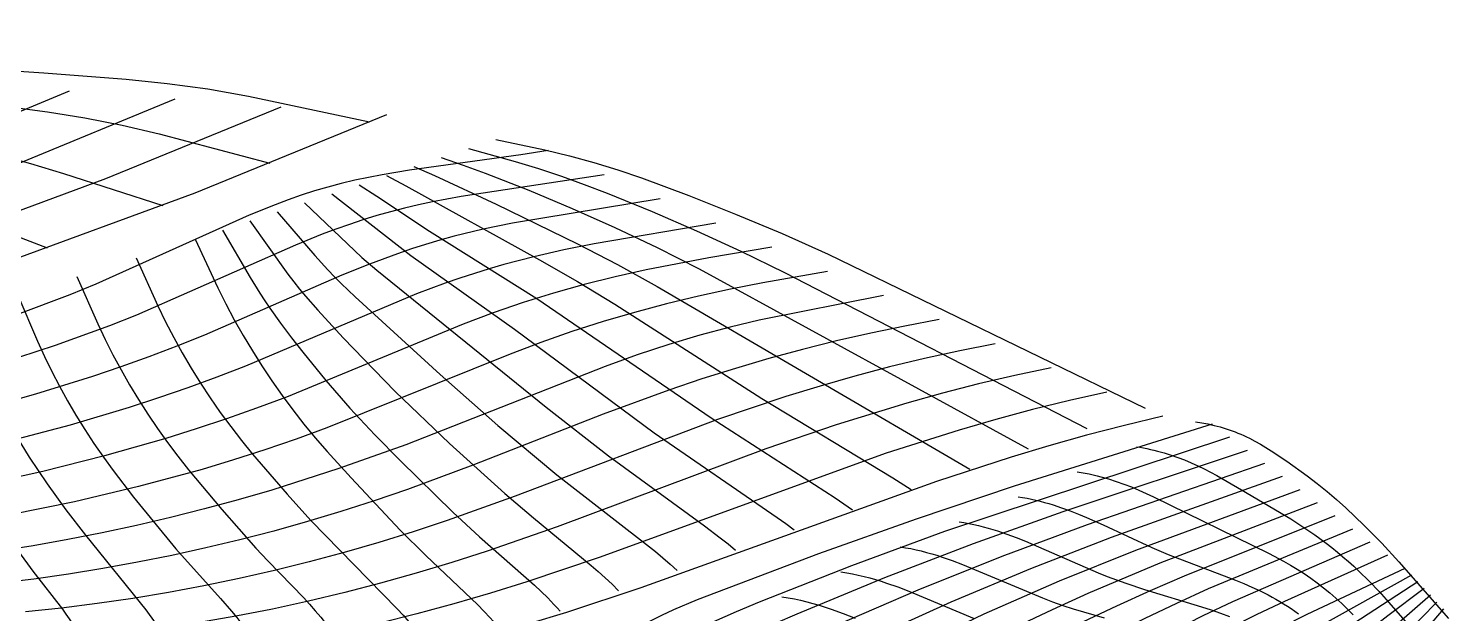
# Model space of a CAD drawing. Header units: metres. Extents: x 575 to 2055, y 2433 to 3193.
# Drawn here: x 886.3 to 1275.7, y 2770.4 to 2930.9 of the extents above; entities that cross this region are included whole.
import ezdxf

# ---------------------------------------------------------------- set-up
doc = ezdxf.new("R2010")
doc.units = ezdxf.units.M
doc.layers.add('控制网', color=18, linetype='Continuous', true_color=0x000000)
doc.layers.add('控制网$中线', color=15, linetype='Continuous', true_color=0xbf3f3f)

msp = doc.modelspace()

# ---------------------------------------------------------------- linework, layer by layer
at = {"layer": '控制网'}
for points in [[(659.93, 2929.38), (675.82, 2922.91), (679.84, 2921.39), (683.88, 2919.97), (687.95, 2918.66), (690, 2918.06), (692.06, 2917.5), (694.13, 2916.98), (696.21, 2916.5), (700.4, 2915.66), (704.61, 2914.94), (708.85, 2914.32), (717.38, 2913.34), (743.03, 2910.86), (751.53, 2909.83), (759.99, 2908.57), (768.41, 2907.02), (810.25, 2897.68), (818.59, 2895.72), (826.89, 2893.62), (835.14, 2891.3), (843.33, 2888.78), (851.46, 2886.06), (891.45, 2870.66)], [(661.8, 2929.88), (684.46, 2922.45), (689.05, 2921.15), (693.66, 2919.98), (695.98, 2919.45), (698.3, 2918.96), (700.64, 2918.52), (702.98, 2918.13), (707.68, 2917.45), (712.41, 2916.93), (717.15, 2916.52), (726.68, 2915.97), (764.83, 2914.61), (774.32, 2913.89), (783.79, 2912.86), (812.08, 2908.6), (849.7, 2902.39), (859.06, 2900.58), (868.38, 2898.58), (877.65, 2896.36), (886.85, 2893.87), (895.96, 2891.1), (923.19, 2882.35)], [(663.66, 2930.38), (688.87, 2923.51), (693.96, 2922.33), (699.07, 2921.28), (701.63, 2920.82), (704.2, 2920.4), (706.78, 2920.03), (709.36, 2919.71), (714.54, 2919.2), (719.74, 2918.84), (724.95, 2918.61), (735.41, 2918.46), (777.23, 2919.09), (787.65, 2918.9), (798.07, 2918.37), (808.48, 2917.56), (870.78, 2910.77), (891.5, 2908.02), (901.8, 2906.33), (906.93, 2905.37), (912.04, 2904.31), (922.2, 2901.92), (952.5, 2893.93)], [(665.53, 2930.88), (693.11, 2924.55), (698.66, 2923.48), (704.23, 2922.56), (709.82, 2921.8), (715.43, 2921.24), (721.06, 2920.87), (726.7, 2920.65), (732.35, 2920.58), (738.01, 2920.63), (743.68, 2920.78), (788.89, 2923.23), (800.18, 2923.55), (811.48, 2923.53), (822.79, 2923.2), (890.51, 2918.71), (913.07, 2916.93), (924.32, 2915.77), (929.92, 2915.06), (935.52, 2914.26), (941.09, 2913.34), (946.65, 2912.32), (979.83, 2905.22)], [(897.49, 2913.63), (858.56, 2897.48)], [(955.48, 2909.31), (907.47, 2889.64), (858.82, 2871.62)], [(926.48, 2911.47), (883.02, 2893.56)], [(984.47, 2907.16), (931.93, 2885.72), (878.67, 2866.1)], [(1028.85, 2897.37), (1021.3, 2896.19), (990.83, 2892.04), (983.27, 2890.76), (979.51, 2890.03), (975.78, 2889.23), (972.07, 2888.34), (968.39, 2887.36), (964.74, 2886.29), (961.11, 2885.12), (957.52, 2883.86), (953.94, 2882.53), (946.85, 2879.68), (904.78, 2860.74), (897.67, 2857.85), (883.33, 2852.43)], [(1006.93, 2897.95), (1019.77, 2894.38), (1026.13, 2892.42), (1032.46, 2890.32), (1038.72, 2888.07), (1044.95, 2885.69), (1057.29, 2880.66), (1069.52, 2875.37), (1081.62, 2869.81), (1093.58, 2863.93), (1176.46, 2821.16)], [(1014.42, 2900.44), (1027.93, 2897.58), (1034.64, 2895.95), (1041.3, 2894.13), (1047.89, 2892.1), (1054.43, 2889.88), (1067.38, 2885.06), (1080.22, 2879.97), (1092.95, 2874.61), (1105.54, 2868.94), (1192.51, 2826.73)], [(999.45, 2895.47), (1005.52, 2893.38), (1011.56, 2891.18), (1023.54, 2886.51), (1035.38, 2881.51), (1047.11, 2876.24), (1058.73, 2870.75), (1070.22, 2864.97), (1160.42, 2815.59)], [(1044.17, 2890.75), (1004.93, 2884.78), (997.14, 2883.3), (993.27, 2882.48), (989.43, 2881.58), (985.6, 2880.6), (981.81, 2879.53), (978.04, 2878.38), (974.3, 2877.13), (970.58, 2875.81), (966.89, 2874.41), (959.56, 2871.45), (915.94, 2852.22), (908.56, 2849.32), (893.66, 2843.91), (878.6, 2838.99)], [(984.47, 2890.49), (989.77, 2887.7), (1026.46, 2867.41), (1036.84, 2861.44), (1047.08, 2855.24), (1087.44, 2829.41), (1123.27, 2807.65), (1128.34, 2804.46)], [(991.96, 2892.98), (997.66, 2890.54), (1014.54, 2882.71), (1036.84, 2871.83), (1047.84, 2866.1), (1058.71, 2860.11), (1144.38, 2810.03)], [(976.99, 2888), (981.86, 2884.88), (996.3, 2875.24), (1025.71, 2856.79), (1073.48, 2824.12), (1107.52, 2802.16), (1112.29, 2798.89)], [(1059.48, 2884.12), (1019.02, 2877.48), (1011, 2875.79), (1003.06, 2873.87), (999.12, 2872.8), (995.2, 2871.64), (991.32, 2870.4), (987.46, 2869.09), (979.8, 2866.24), (972.22, 2863.18), (934.61, 2846.77), (927, 2843.71), (919.34, 2840.8), (911.63, 2838.03), (903.87, 2835.41), (888.23, 2830.53), (872.46, 2826.1)], [(962.01, 2883.03), (973.77, 2871.76), (977.74, 2868.08), (981.84, 2864.53), (1028.24, 2826.97), (1045.36, 2813.63), (1071.67, 2794.45), (1076, 2791.18), (1078.12, 2789.49), (1080.21, 2787.75)], [(1074.8, 2877.5), (1041.4, 2871.83), (1033.1, 2870.13), (1024.85, 2868.24), (1016.67, 2866.11), (1012.62, 2864.94), (1008.58, 2863.7), (1004.57, 2862.39), (1000.59, 2861), (992.68, 2858.04), (945.86, 2838.27), (937.97, 2835.2), (930.02, 2832.29), (922.02, 2829.53), (913.98, 2826.91), (897.76, 2822.08), (881.4, 2817.74)], [(947.04, 2878.06), (957.48, 2863.44), (959.04, 2861.4), (960.64, 2859.4), (962.28, 2857.43), (965.65, 2853.56), (972.63, 2846.03), (986.91, 2831.29), (1001.72, 2817.07), (1016.95, 2803.31), (1024.75, 2796.64), (1040.61, 2783.61), (1042.55, 2781.93), (1044.46, 2780.21), (1046.32, 2778.45), (1048.12, 2776.62)], [(954.53, 2880.54), (964.86, 2868.58), (968.4, 2864.67), (970.22, 2862.77), (972.08, 2860.9), (975.88, 2857.26), (999.24, 2835.94), (1015.04, 2821.98), (1031.19, 2808.44), (1058.2, 2787.38), (1060.23, 2785.69), (1062.22, 2783.97), (1064.16, 2782.19)], [(939.56, 2875.57), (947.1, 2862.56), (949.72, 2858.29), (951.09, 2856.19), (952.49, 2854.11), (955.4, 2850.03), (958.42, 2846.03), (961.51, 2842.08), (967.86, 2834.31), (974.44, 2826.76), (981.28, 2819.43), (988.3, 2812.27), (1002.64, 2798.25), (1010.02, 2791.47), (1025.07, 2778.21), (1026.89, 2776.49), (1028.68, 2774.73), (1030.41, 2772.92), (1031.25, 2772), (1032.08, 2771.05)], [(1090.11, 2870.88), (1072.89, 2867.98), (1055.71, 2864.64), (1047.17, 2862.74), (1038.69, 2860.63), (1030.27, 2858.31), (1021.94, 2855.73), (1013.7, 2852.88), (1005.53, 2849.81), (957.04, 2829.79), (948.86, 2826.71), (940.62, 2823.79), (932.33, 2821.03), (923.99, 2818.42), (907.18, 2813.64), (890.23, 2809.4), (873.15, 2805.65)], [(932.07, 2873.08), (938.29, 2859.71), (940.47, 2855.31), (942.76, 2850.96), (945.18, 2846.68), (947.71, 2842.47), (950.34, 2838.31), (953.06, 2834.22), (955.88, 2830.2), (958.81, 2826.25), (961.84, 2822.38), (964.97, 2818.6), (968.19, 2814.88), (974.79, 2807.59), (988.26, 2793.27), (995.23, 2786.35), (1009.51, 2772.82), (1011.22, 2771.06), (1012.89, 2769.26), (1013.7, 2768.34), (1014.5, 2767.41), (1015.28, 2766.45), (1016.04, 2765.48)], [(915.84, 2867.96), (921.83, 2854.75), (923.94, 2850.39), (926.17, 2846.1), (928.51, 2841.87), (930.96, 2837.7), (933.52, 2833.6), (936.17, 2829.55), (938.92, 2825.58), (941.77, 2821.67), (944.72, 2817.84), (947.77, 2814.09), (957.28, 2803.12), (963.74, 2795.92), (987.41, 2771.73), (989.03, 2769.93), (990.62, 2768.11), (992.16, 2766.25), (993.66, 2764.35), (995.1, 2762.41), (996.48, 2760.43)], [(1105.43, 2864.25), (1087.67, 2861.12), (1078.82, 2859.35), (1070, 2857.41), (1061.23, 2855.3), (1052.51, 2853), (1043.86, 2850.48), (1035.28, 2847.73), (1026.78, 2844.74), (1018.35, 2841.56), (968.15, 2821.31), (959.68, 2818.23), (951.15, 2815.31), (942.56, 2812.55), (933.93, 2809.95), (916.52, 2805.21), (898.96, 2801.06), (881.28, 2797.48)], [(899.6, 2862.83), (905.33, 2849.86), (907.35, 2845.59), (909.48, 2841.37), (911.72, 2837.21), (914.07, 2833.11), (916.52, 2829.07), (919.08, 2825.1), (921.73, 2821.18), (924.48, 2817.34), (927.32, 2813.56), (930.24, 2809.85), (939.34, 2798.97), (948.68, 2788.31), (951.91, 2784.86), (961.82, 2774.71), (963.41, 2772.97), (964.96, 2771.19), (966.45, 2769.37), (967.91, 2767.51), (970.72, 2763.7), (976.16, 2755.97)], [(883.37, 2857.71), (888.77, 2845.08), (890.69, 2840.92), (892.7, 2836.8), (894.81, 2832.74), (897.02, 2828.73), (899.34, 2824.78), (901.76, 2820.89), (904.28, 2817.07), (906.88, 2813.3), (909.57, 2809.59), (915.15, 2802.33), (926.77, 2788.17), (938.98, 2774.5), (941.99, 2771.05), (943.43, 2769.28), (944.83, 2767.48), (946.17, 2765.63), (947.47, 2763.74), (952.45, 2756.04), (955, 2752.24)], [(867.13, 2852.58), (870.44, 2844.45), (873.94, 2836.4), (875.81, 2832.42), (877.76, 2828.49), (879.81, 2824.6), (881.95, 2820.77), (884.2, 2817), (886.53, 2813.29), (888.95, 2809.62), (891.44, 2806), (896.58, 2798.89), (901.92, 2791.91), (918.46, 2771.4), (921.1, 2767.9), (922.38, 2766.12), (923.63, 2764.31), (924.83, 2762.48), (932.89, 2749.4)], [(1136.06, 2851.01), (1126.63, 2849.26), (1117.24, 2847.31), (1107.89, 2845.17), (1098.59, 2842.84), (1089.34, 2840.32), (1080.14, 2837.62), (1070.99, 2834.73), (1061.91, 2831.66), (1043.91, 2825.04), (1008.19, 2811.06), (990.21, 2804.4), (981.14, 2801.3), (972.01, 2798.37), (962.83, 2795.62), (953.59, 2793.04), (944.31, 2790.63), (934.98, 2788.4), (925.61, 2786.34), (916.2, 2784.45), (906.76, 2782.74), (897.29, 2781.21), (887.78, 2779.87), (878.26, 2778.72)], [(1151.38, 2844.38), (1141.68, 2842.48), (1132.03, 2840.36), (1122.43, 2838.03), (1112.88, 2835.5), (1103.38, 2832.78), (1093.94, 2829.89), (1075.2, 2823.61), (1019.75, 2802.63), (1001.16, 2795.95), (991.79, 2792.85), (982.36, 2789.92), (972.87, 2787.17), (963.33, 2784.6), (953.75, 2782.22), (944.11, 2780.01), (934.44, 2778), (924.72, 2776.18), (914.97, 2774.55), (905.18, 2773.12), (895.37, 2771.91), (885.53, 2770.91)], [(1166.69, 2837.76), (1156.73, 2835.68), (1146.82, 2833.37), (1136.97, 2830.84), (1127.18, 2828.12), (1107.73, 2822.14), (1088.47, 2815.56), (1031.28, 2794.22), (1012.08, 2787.52), (1002.4, 2784.41), (992.66, 2781.48), (982.87, 2778.73), (973.02, 2776.18), (963.13, 2773.81), (953.19, 2771.65), (943.2, 2769.68), (933.18, 2767.93), (923.11, 2766.39), (913.01, 2765.07), (902.89, 2763.98), (892.75, 2763.14), (882.59, 2762.54)], [(1182.01, 2831.14), (1171.78, 2828.86), (1161.62, 2826.35), (1151.52, 2823.63), (1141.47, 2820.71), (1121.52, 2814.37), (1042.77, 2785.81), (1022.96, 2779.1), (1012.97, 2775.98), (1002.92, 2773.05), (992.82, 2770.31), (982.67, 2767.76), (972.46, 2765.42), (962.21, 2763.29), (951.92, 2761.38), (941.58, 2759.7), (931.2, 2758.25), (920.79, 2757.05), (910.36, 2756.09), (899.91, 2755.41), (889.45, 2754.99), (878.98, 2754.87)], [(1197.32, 2824.51), (1186.84, 2822.02), (1176.43, 2819.3), (1166.07, 2816.37), (1155.77, 2813.26), (1135.3, 2806.58), (1054.24, 2777.43), (1033.8, 2770.69), (1023.5, 2767.57), (1013.14, 2764.63), (1002.73, 2761.89), (992.27, 2759.36), (981.75, 2757.04), (971.19, 2754.95), (960.59, 2753.1), (949.94, 2751.49), (939.24, 2750.14), (928.52, 2749.06), (917.78, 2748.25), (907.02, 2747.72), (896.25, 2747.49), (885.49, 2747.57)], [(1206.29, 2822.99), (1207.99, 2822.72), (1209.68, 2822.39), (1211.37, 2822.01), (1213.04, 2821.58), (1213.86, 2821.34), (1214.69, 2821.08), (1215.51, 2820.81), (1216.32, 2820.53), (1217.13, 2820.23), (1217.93, 2819.91), (1218.73, 2819.58), (1219.51, 2819.24), (1220.29, 2818.87), (1221.06, 2818.5), (1222.59, 2817.7), (1224.09, 2816.86), (1225.56, 2815.97), (1227.02, 2815.05), (1231.32, 2812.15), (1236.94, 2808.14), (1239.68, 2806.05), (1242.37, 2803.9), (1244.98, 2801.66), (1247.54, 2799.35), (1252.52, 2794.57), (1257.36, 2789.66), (1262.07, 2784.62), (1275.69, 2769.05)], [(1210.82, 2822.34), (1156.61, 2805.31), (1129.67, 2796.3), (1102.89, 2786.82), (1069.7, 2774.15), (1063.15, 2771.38), (1059.93, 2769.9), (1056.75, 2768.34), (1053.62, 2766.67), (1052.09, 2765.8), (1050.56, 2764.9), (1049.06, 2763.97), (1047.57, 2763), (1044.65, 2761), (1041.79, 2758.9), (1038.97, 2756.72), (1033.48, 2752.19), (1028.11, 2747.55)], [(1215.63, 2818.74), (1137.52, 2792.89), (1111.97, 2783.49), (1086.66, 2773.51), (1080.36, 2770.91), (1074.13, 2768.16), (1071.06, 2766.69), (1068.04, 2765.15), (1065.06, 2763.52), (1063.6, 2762.67), (1062.15, 2761.79), (1060.72, 2760.87), (1059.3, 2759.94), (1056.52, 2757.98), (1053.79, 2755.94), (1051.12, 2753.83), (1045.89, 2749.44), (1040.8, 2744.93)], [(1190.09, 2816.13), (1191.05, 2815.99), (1192.02, 2815.82), (1192.98, 2815.63), (1193.94, 2815.43), (1194.9, 2815.21), (1195.85, 2814.98), (1197.74, 2814.46), (1199.62, 2813.87), (1201.47, 2813.23), (1203.3, 2812.52), (1205.11, 2811.76), (1206.89, 2810.94), (1208.64, 2810.07), (1210.38, 2809.16), (1212.1, 2808.22), (1218.91, 2804.3), (1232.43, 2796.34), (1235.73, 2794.21), (1238.97, 2792), (1242.14, 2789.68), (1243.69, 2788.49), (1245.22, 2787.26), (1246.72, 2786), (1248.2, 2784.72), (1249.66, 2783.4), (1251.1, 2782.06), (1253.9, 2779.31), (1256.61, 2776.48), (1259.23, 2773.56), (1269.5, 2761.7)], [(1220.44, 2815.14), (1169.91, 2798.27), (1145.37, 2789.49), (1121.05, 2780.17), (1096.99, 2770.25), (1091.01, 2767.66), (1085.1, 2764.93), (1082.19, 2763.49), (1079.32, 2761.97), (1076.5, 2760.37), (1075.11, 2759.53), (1073.74, 2758.67), (1072.38, 2757.78), (1071.03, 2756.87), (1068.39, 2754.97), (1065.8, 2752.99), (1063.26, 2750.94), (1060.76, 2748.83), (1058.31, 2746.68), (1053.49, 2742.31)], [(1225.25, 2811.55), (1176.56, 2794.75), (1153.21, 2786.08), (1130.12, 2776.84), (1107.33, 2766.98), (1101.67, 2764.41), (1096.08, 2761.71), (1093.32, 2760.28), (1090.61, 2758.79), (1087.94, 2757.22), (1086.62, 2756.4), (1085.32, 2755.56), (1084.03, 2754.69), (1082.76, 2753.8), (1080.26, 2751.96), (1077.81, 2750.03), (1075.4, 2748.05), (1073.04, 2746.01), (1070.72, 2743.93), (1066.18, 2739.68)], [(1230.06, 2807.95), (1183.21, 2791.23), (1161.06, 2782.68), (1139.2, 2773.52), (1117.67, 2763.72), (1112.33, 2761.16), (1107.05, 2758.48), (1104.46, 2757.07), (1101.9, 2755.6), (1099.38, 2754.06), (1096.91, 2752.44), (1094.49, 2750.73), (1092.13, 2748.94), (1089.81, 2747.08), (1087.55, 2745.16), (1085.32, 2743.19), (1083.14, 2741.17), (1078.88, 2737.06)], [(1173.88, 2809.28), (1174.97, 2809.11), (1176.06, 2808.92), (1177.15, 2808.7), (1178.22, 2808.47), (1179.3, 2808.21), (1180.36, 2807.94), (1182.48, 2807.33), (1184.58, 2806.65), (1186.66, 2805.91), (1188.72, 2805.11), (1190.76, 2804.25), (1192.77, 2803.34), (1194.76, 2802.4), (1226.48, 2786.85), (1230.38, 2784.77), (1232.3, 2783.68), (1234.19, 2782.54), (1236.05, 2781.36), (1237.87, 2780.12), (1239.65, 2778.82), (1241.39, 2777.47), (1243.09, 2776.07), (1244.76, 2774.62), (1246.38, 2773.13), (1247.98, 2771.6), (1249.54, 2770.03)], [(1234.87, 2804.35), (1189.86, 2787.71), (1168.9, 2779.28), (1148.28, 2770.2), (1128, 2760.46), (1122.99, 2757.91), (1118.03, 2755.26), (1115.59, 2753.87), (1113.18, 2752.42), (1110.81, 2750.91), (1108.49, 2749.33), (1106.22, 2747.66), (1104, 2745.93), (1101.82, 2744.13), (1099.69, 2742.27), (1097.6, 2740.36), (1095.55, 2738.42), (1091.57, 2734.43)], [(1157.68, 2802.42), (1158.9, 2802.23), (1160.11, 2802.01), (1161.31, 2801.77), (1162.51, 2801.5), (1163.7, 2801.21), (1164.89, 2800.89), (1166.07, 2800.56), (1167.25, 2800.2), (1169.58, 2799.42), (1171.89, 2798.58), (1174.18, 2797.68), (1176.45, 2796.72), (1180.94, 2794.71), (1194.31, 2788.49), (1198.84, 2786.6), (1217.24, 2779.55), (1219.51, 2778.61), (1221.77, 2777.63), (1224, 2776.6), (1226.2, 2775.5), (1227.28, 2774.93), (1228.35, 2774.33), (1229.41, 2773.72), (1230.45, 2773.09), (1231.49, 2772.43), (1232.5, 2771.75), (1233.51, 2771.05), (1234.5, 2770.33)], [(1244.49, 2797.16), (1203.15, 2780.67), (1193.83, 2776.65), (1184.59, 2772.47), (1175.46, 2768.1), (1166.43, 2763.55), (1157.51, 2758.82), (1144.3, 2751.42), (1139.98, 2748.81), (1137.85, 2747.45), (1135.76, 2746.05), (1133.69, 2744.6), (1131.66, 2743.1), (1129.68, 2741.53), (1127.74, 2739.9), (1125.83, 2738.22), (1123.98, 2736.49), (1122.16, 2734.72), (1120.38, 2732.9), (1118.65, 2731.06), (1116.95, 2729.18)], [(1249.3, 2793.56), (1209.8, 2777.15), (1201.07, 2773.2), (1192.44, 2769.06), (1183.92, 2764.74), (1175.51, 2760.22), (1167.21, 2755.53), (1159.01, 2750.67), (1154.96, 2748.17), (1150.96, 2745.58), (1148.99, 2744.25), (1147.04, 2742.87), (1145.13, 2741.45), (1143.25, 2739.98), (1141.41, 2738.46), (1139.6, 2736.89), (1137.84, 2735.27), (1136.12, 2733.6), (1134.44, 2731.89), (1132.8, 2730.15), (1131.2, 2728.37), (1129.65, 2726.56)], [(1141.48, 2795.56), (1142.82, 2795.35), (1144.16, 2795.11), (1145.49, 2794.84), (1146.81, 2794.53), (1148.12, 2794.2), (1149.43, 2793.84), (1150.73, 2793.46), (1152.02, 2793.06), (1154.59, 2792.18), (1157.14, 2791.24), (1159.66, 2790.24), (1179.58, 2781.55), (1182.1, 2780.56), (1184.63, 2779.61), (1187.19, 2778.71), (1192.34, 2777.03), (1207.98, 2772.28), (1210.57, 2771.44), (1213.13, 2770.53), (1215.66, 2769.57)], [(1254.1, 2789.96), (1216.45, 2773.63), (1208.32, 2769.74), (1200.29, 2765.66), (1192.37, 2761.38), (1184.58, 2756.9), (1176.91, 2752.24), (1169.35, 2747.4), (1165.61, 2744.92), (1161.93, 2742.36), (1160.12, 2741.04), (1158.33, 2739.69), (1156.57, 2738.3), (1154.83, 2736.87), (1153.14, 2735.39), (1151.47, 2733.87), (1149.85, 2732.31), (1148.26, 2730.71), (1146.72, 2729.07), (1145.21, 2727.39), (1143.75, 2725.68), (1142.34, 2723.94)], [(1258.91, 2786.37), (1230.73, 2773.75), (1223.1, 2770.11), (1215.56, 2766.28), (1208.13, 2762.26), (1200.83, 2758.01), (1193.66, 2753.57), (1186.61, 2748.94), (1179.69, 2744.14), (1176.27, 2741.67), (1172.91, 2739.13), (1169.62, 2736.5), (1168, 2735.14), (1166.42, 2733.75), (1164.87, 2732.32), (1163.34, 2730.86), (1161.85, 2729.36), (1160.4, 2727.82), (1158.99, 2726.25), (1157.63, 2724.64), (1156.3, 2722.99), (1155.03, 2721.31)], [(1109.07, 2781.85), (1110.68, 2781.6), (1112.27, 2781.3), (1113.85, 2780.97), (1115.42, 2780.59), (1116.98, 2780.18), (1118.53, 2779.74), (1120.08, 2779.27), (1121.61, 2778.77), (1124.66, 2777.69), (1127.68, 2776.54), (1145.65, 2769.08)], [(1263.72, 2782.77), (1236.79, 2770.16), (1229.75, 2766.59), (1222.8, 2762.83), (1215.98, 2758.85), (1209.29, 2754.65), (1202.74, 2750.25), (1196.31, 2745.65), (1190.02, 2740.88), (1186.93, 2738.42), (1183.88, 2735.91), (1180.9, 2733.32), (1178.01, 2730.64), (1176.59, 2729.26), (1175.21, 2727.85), (1173.86, 2726.41), (1172.55, 2724.93), (1171.27, 2723.43), (1170.04, 2721.88), (1168.86, 2720.3), (1167.72, 2718.69)], [(1265.48, 2780.93), (1240.11, 2766.8), (1233.5, 2762.83), (1226.98, 2758.69), (1220.57, 2754.35), (1214.3, 2749.81), (1208.14, 2745.07), (1202.11, 2740.17), (1196.2, 2735.1), (1193.29, 2732.5), (1190.43, 2729.85), (1187.63, 2727.13), (1184.91, 2724.33), (1183.58, 2722.89), (1182.28, 2721.43), (1181.01, 2719.93), (1179.77, 2718.41), (1178.57, 2716.86), (1177.41, 2715.27), (1176.29, 2713.65), (1175.21, 2712)], [(1267.23, 2779.08), (1249.67, 2767.71), (1243.43, 2763.45), (1237.25, 2759.08), (1231.16, 2754.55), (1225.17, 2749.85), (1219.3, 2744.96), (1213.55, 2739.9), (1207.91, 2734.69), (1202.38, 2729.32), (1196.98, 2723.8), (1194.36, 2720.95), (1191.81, 2718.02), (1189.35, 2715), (1188.15, 2713.46), (1186.99, 2711.89), (1185.86, 2710.29), (1184.77, 2708.66), (1183.72, 2707), (1182.71, 2705.31)], [(1268.99, 2777.24), (1258.99, 2769.78), (1252.56, 2764.76), (1241, 2755.33), (1235.34, 2750.42), (1229.77, 2745.35), (1224.31, 2740.12), (1218.95, 2734.73), (1213.7, 2729.2), (1208.55, 2723.54), (1203.53, 2717.74), (1201.09, 2714.76), (1198.71, 2711.71), (1196.41, 2708.58), (1195.3, 2706.99), (1194.21, 2705.37), (1193.16, 2703.72), (1192.14, 2702.05), (1191.15, 2700.35), (1190.2, 2698.62)], [(1092.87, 2774.99), (1094.61, 2774.72), (1096.33, 2774.4), (1098.04, 2774.03), (1099.73, 2773.62), (1101.42, 2773.17), (1103.09, 2772.68), (1104.76, 2772.17), (1106.41, 2771.62), (1109.7, 2770.44), (1112.97, 2769.18)], [(1270.75, 2775.4), (1261.41, 2767.29), (1255.44, 2761.82), (1244.75, 2751.58), (1239.51, 2746.28), (1234.37, 2740.85), (1229.31, 2735.27), (1224.36, 2729.56), (1219.5, 2723.72), (1214.73, 2717.77), (1210.08, 2711.68), (1207.81, 2708.58), (1205.61, 2705.4), (1203.48, 2702.16), (1201.44, 2698.84), (1200.45, 2697.15), (1199.5, 2695.43), (1198.58, 2693.7), (1197.69, 2691.93)], [(1272.5, 2773.55), (1263.83, 2764.79), (1258.33, 2758.88), (1248.5, 2747.83), (1243.69, 2742.15), (1238.96, 2736.35), (1234.32, 2730.43), (1229.76, 2724.38), (1220.91, 2711.99), (1216.62, 2705.63), (1214.54, 2702.39), (1212.51, 2699.1), (1210.55, 2695.74), (1208.66, 2692.32), (1206.86, 2688.82), (1206.01, 2687.04), (1205.18, 2685.24)]]:
    msp.add_lwpolyline(points, dxfattribs=at)
at = {"layer": '控制网$中线'}
for points in [[(969.5, 2885.52), (991.12, 2868.57), (1019.62, 2848.37), (1057.86, 2819.99), (1091.63, 2796.77), (1093.96, 2795.06), (1096.25, 2793.32)], [(1120.75, 2857.63), (1086.67, 2850.85), (1078.67, 2848.93), (1070.39, 2846.73), (1061.9, 2844.21), (1053.23, 2841.34), (1044.41, 2838.17), (989.76, 2816.71), (971.4, 2810.15), (953.04, 2804.27), (943.83, 2801.59), (934.59, 2799.08), (925.3, 2796.73), (915.96, 2794.55), (906.56, 2792.53), (897.11, 2790.68), (887.61, 2789.01), (878.08, 2787.53)], [(850.9, 2847.46), (854.02, 2839.4), (857, 2832.28), (858.35, 2829.31), (864.46, 2816.87), (865.88, 2814.18), (866.66, 2812.76), (867.51, 2811.3), (869.4, 2808.22), (871.47, 2805.03), (875.76, 2798.69), (883.6, 2787.44), (887.56, 2782.05), (895.62, 2771.56), (896.57, 2770.25), (897.48, 2768.92), (898.36, 2767.56), (898.78, 2766.87), (899.19, 2766.18)], [(1239.68, 2800.75), (1196.5, 2784.19), (1176.75, 2775.87), (1167, 2771.46), (1157.35, 2766.87), (1138.34, 2757.19), (1133.64, 2754.66), (1129, 2752.03), (1126.72, 2750.66), (1124.47, 2749.24), (1122.25, 2747.76), (1120.08, 2746.21), (1117.95, 2744.6), (1115.87, 2742.91), (1113.83, 2741.17), (1111.83, 2739.38), (1109.88, 2737.54), (1107.97, 2735.66), (1104.26, 2731.81)], [(1125.28, 2788.7), (1126.75, 2788.47), (1128.21, 2788.21), (1129.67, 2787.9), (1131.11, 2787.56), (1132.55, 2787.19), (1133.98, 2786.79), (1135.4, 2786.37), (1136.81, 2785.91), (1139.62, 2784.94), (1142.4, 2783.89), (1164.36, 2774.68), (1167.13, 2773.62), (1169.92, 2772.62), (1172.74, 2771.69), (1175.57, 2770.83), (1181.29, 2769.26)], [(1274.26, 2771.71), (1266.25, 2762.3), (1261.21, 2755.94), (1252.26, 2744.07), (1243.56, 2731.85), (1235.17, 2719.21), (1227.08, 2706.21), (1223.17, 2699.57), (1219.41, 2692.79), (1217.61, 2689.32), (1215.88, 2685.8), (1214.23, 2682.21), (1212.67, 2678.55)]]:
    msp.add_lwpolyline(points, dxfattribs=at)

doc.saveas('drawing.dxf')
